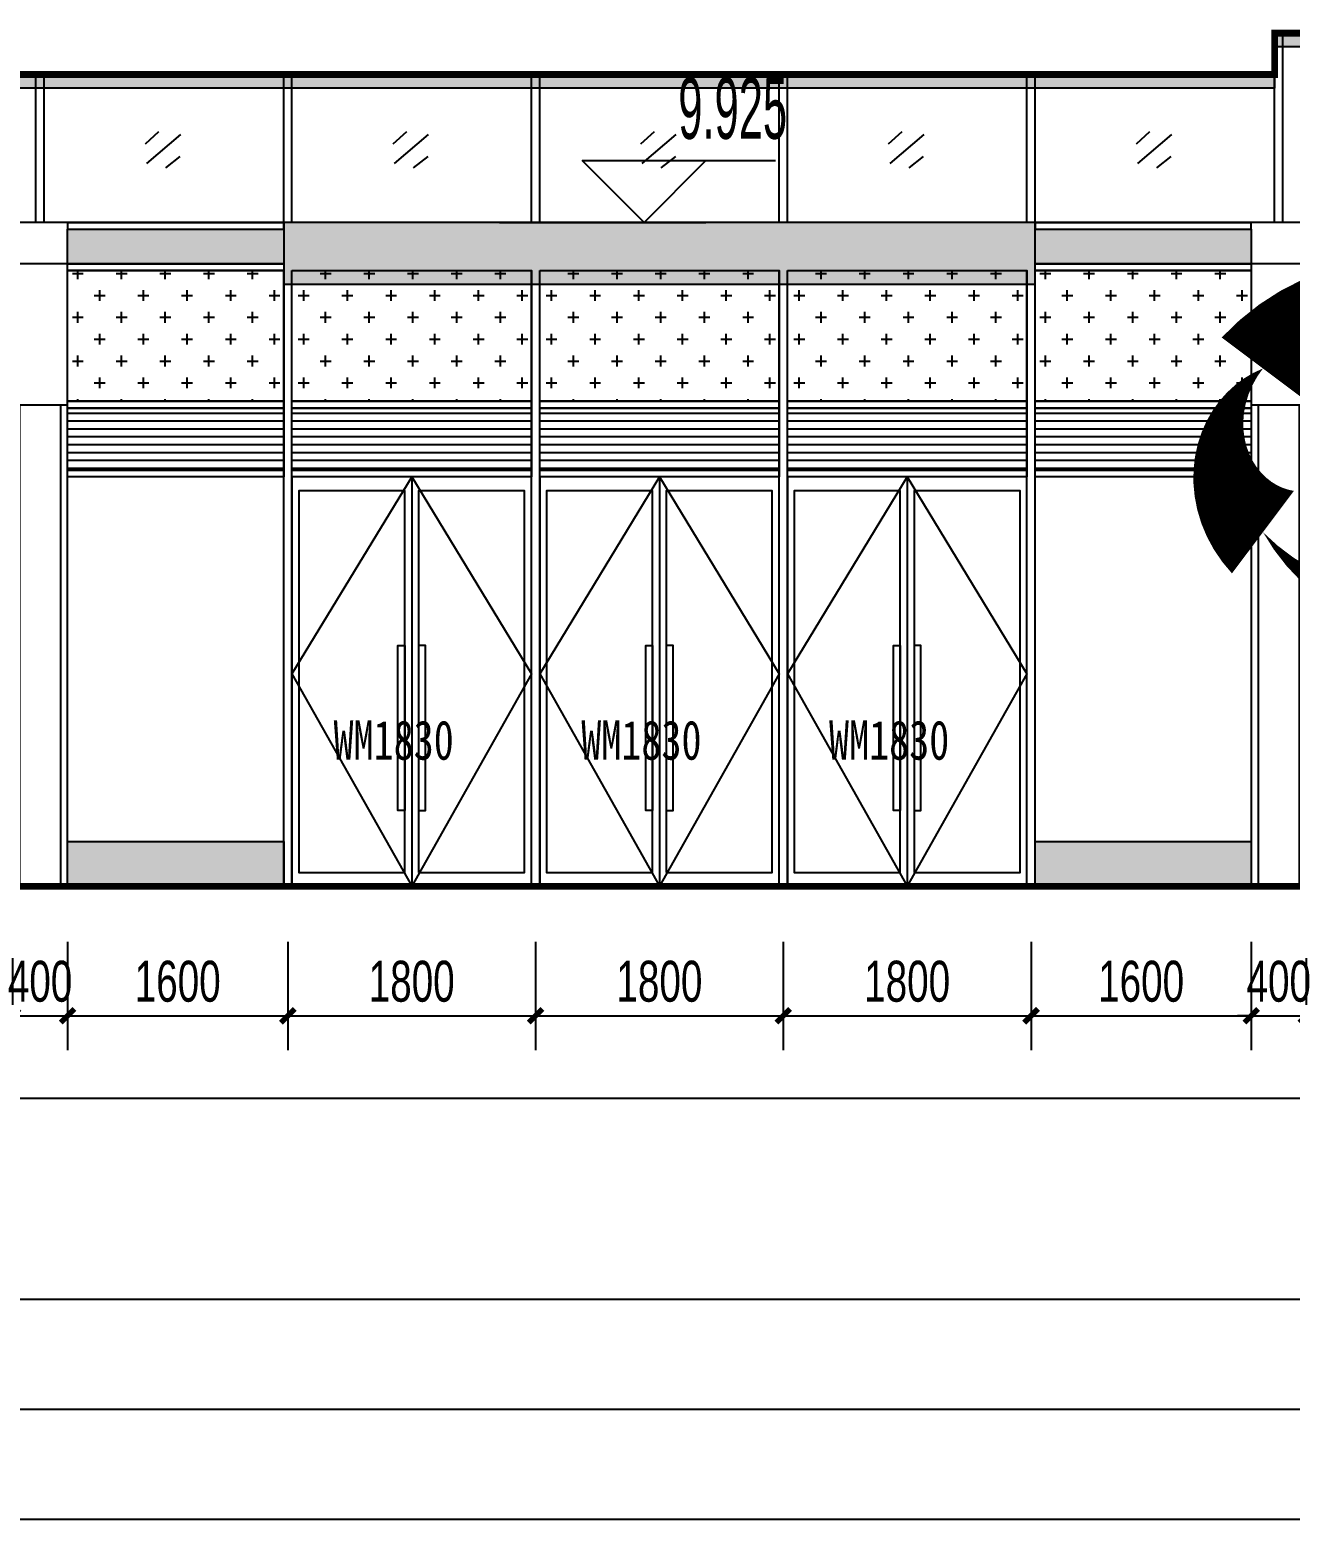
# Model space of a CAD drawing. Extents: x -483182 to 812890, y -390528 to -214858.
# Drawn here: x -247463 to -238305, y -338442 to -327617 of the extents above; entities that cross this region are included whole.
import ezdxf

# ---------------------------------------------------------------- set-up
doc = ezdxf.new("R2010")
doc.units = 0
doc.header["$LTSCALE"] = 1000
doc.header["$MEASUREMENT"] = 0
for name, color, linetype in [('01-标注_尺寸', 124, 'Continuous'), ('01-标注_标高', 200, 'Continuous'), ('02-TEXT_标注', 130, 'Continuous'), ('05-填充_156', 156, 'Continuous'), ('05-填充_168', 168, 'Continuous'), ('05-填充_18', 18, 'Continuous'), ('A-0-图名图例', 2, 'Continuous'), ('A-C_窗', 140, 'Continuous'), ('A-C_门', 150, 'Continuous'), ('A-E_栏杆', 232, 'Continuous'), ('D-铝板', 181, 'Continuous'), ('E-立面轮廓', 241, 'Continuous')]:
    doc.layers.add(name, color=color, linetype=linetype)
doc.layers.add('04-不打印_辅助线', color=165, linetype='Continuous', plot=False)
doc.layers.add('DIM_MODI', color=6, linetype='Continuous', plot=False)
doc.styles.add('_TCH_AXIS', font='STXIHEI_0.TTF', dxfattribs={"width": 0.75})
doc.styles.add('_TCH_DIM', font='ros.shx', dxfattribs={"width": 0.75, "bigfont": 'jd.shx'})
doc.styles.add('_TCH_DIM_T3', font='ros.shx', dxfattribs={"width": 0.705882, "bigfont": 'jd.shx'})
doc.dimstyles.new('_TCH_ARCH&&100', dxfattribs={"dimtxt": 297.5, "dimasz": 100, "dimexe": 250, "dimexo": 300, "dimgap": 100, "dimtad": 1, "dimdec": 0, "dimzin": 0, "dimdsep": 46, "dimtxsty": '_TCH_DIM_T3', "dimblk": 'ARCHTICK', "dimcen": 0.09, "dimclrt": 7, "dimazin": 2, "dimtfac": 1, "dimtdec": 0, "dimtix": 1, "dimtmove": 2, "dimatfit": 3, "dimfxl": 0, "dimtolj": 1, "dimtzin": 0, "dimarcsym": 0})

# ---------------------------------------------------------------- blocks, each defined once
blk = doc.blocks.new('jmhrsdhj')
for p, q in [((-200, 3500), (-200, 0)), ((-150, 3500), (-150, 0)), ((150, 0), (150, 3500)), ((200, 0), (200, 3500))]:
    blk.add_line(p, q)
blk.add_lwpolyline([(-200, 3500), (200, 3500), (200, 4525), (-200, 4525)], close=True)
blk = doc.blocks.new('juytu')
for points in [[(870, 2975), (0, 1545), (870, 0)], [(870, 2975), (870, 0)], [(870, 2975), (1740, 1545), (870, 0)]]:
    blk.add_lwpolyline(points)
for points in [[(0, 0), (1740, 0), (1740, 2975), (0, 2975)], [(820, 100), (820, 2875), (50, 2875), (50, 100)], [(920, 100), (1690, 100), (1690, 2875), (920, 2875)], [(820, 550), (770, 550), (770, 1750), (820, 1750)], [(920, 550), (970, 550), (970, 1750), (920, 1750)]]:
    blk.add_lwpolyline(points, close=True)
at = {"layer": '04-不打印_辅助线', "style": '_TCH_AXIS', "width": 0.75}
blk.add_text('WM1830', height=285.4, dxfattribs=at).set_placement((302, 920))
blk = doc.blocks.new('*U143')
at = {"layer": '05-填充_168'}
h = blk.add_hatch(color=256, dxfattribs=at)
h.dxf.hatch_style = 1
h.paths.add_polyline_path([(0, 300), (1570, 300), (1570, 50), (0, 50)])
for points in [[(0, 350), (1570, 350)], [(0, 300), (1570, 300)], [(0, 50), (1570, 50)], [(0, 0), (1570, 0)]]:
    blk.add_lwpolyline(points)
for points in [[(0, 300), (1570, 300), (1570, 350), (0, 350)], [(0, 300), (1570, 300), (1570, 50), (0, 50)], [(1570, 0), (0, 0), (0, 50), (1570, 50)]]:
    blk.add_lwpolyline(points, close=True)
blk = doc.blocks.new('A$C58EF75E27')
at = {"layer": '05-填充_18'}
h = blk.add_hatch(color=256, dxfattribs=at)
h.dxf.hatch_style = 1
h.paths.add_polyline_path([(0, -100), (5460, -100), (5460, 350), (0, 350)])
blk.add_lwpolyline([(0, -100), (5460, -100), (5460, 350), (0, 350)], close=True)
blk = doc.blocks.new('*U142')
at = {"layer": '05-填充_168'}
h = blk.add_hatch(color=256, dxfattribs=at)
h.dxf.hatch_style = 1
h.paths.add_polyline_path([(0, 300), (1570, 300), (1570, 50), (0, 50)])
for points in [[(0, 350), (1570, 350)], [(0, 300), (1570, 300)], [(0, 50), (1570, 50)], [(0, 0), (1570, 0)]]:
    blk.add_lwpolyline(points)
for points in [[(0, 300), (1570, 300), (1570, 350), (0, 350)], [(0, 300), (1570, 300), (1570, 50), (0, 50)], [(1570, 0), (0, 0), (0, 50), (1570, 50)]]:
    blk.add_lwpolyline(points, close=True)
blk = doc.blocks.new('jtrsytrs')
at = {"layer": 'A-E_栏杆'}
for points in [[(861, -416), (763, -507)], [(1020, -435), (773, -648)], [(1016, -596), (911, -679)]]:
    blk.add_lwpolyline(points, dxfattribs=at)
blk = doc.blocks.new('*U165')
at = {"layer": 'A-C_窗'}
blk.add_blockref('jtrsytrs', (-907, 533), dxfattribs=at)
blk = doc.blocks.new('*U164')
at = {"layer": 'A-E_栏杆'}
for p, q in [((-30, -537.5), (-30, 537.5)), ((30, -537.5), (30, 537.5))]:
    blk.add_line(p, q, dxfattribs=at)
blk = doc.blocks.new('ccc')
at = {"layer": 'A-C_窗'}
for points in [[(45000, 325), (46570, 325), (46570, 0), (45000, 0)], [(52030, 325), (53600, 325), (53600, 0), (52030, 0)]]:
    blk.add_lwpolyline(points, close=True, dxfattribs=at)
blk = doc.blocks.new('kiufyujytd')
at = {"layer": '05-填充_156'}
h = blk.add_hatch(dxfattribs=at)
h.set_pattern_fill('CROSS', color=136, scale=100)
h.set_pattern_definition([(0, (4783, 315929.43), (158.75, 158.75), [79.375, -238.125]), (90, (4822.68, 315889.74), (-158.75, 158.75), [79.375, -238.125])])
h.paths.add_polyline_path([(36200, 4175), (37770, 4175), (37770, 3225), (36200, 3225)])
h = blk.add_hatch(dxfattribs=at)
h.set_pattern_fill('CROSS', color=136, scale=100)
h.set_pattern_definition([(0, (6583, 315929.43), (158.75, 158.75), [79.375, -238.125]), (90, (6622.68, 315889.74), (-158.75, 158.75), [79.375, -238.125])])
h.paths.add_polyline_path([(37830, 4175), (39570, 4175), (39570, 3225), (37830, 3225)])
h = blk.add_hatch(dxfattribs=at)
h.set_pattern_fill('CROSS', color=136, scale=100)
h.set_pattern_definition([(0, (8383, 315929.43), (158.75, 158.75), [79.375, -238.125]), (90, (8422.68, 315889.74), (-158.75, 158.75), [79.375, -238.125])])
h.paths.add_polyline_path([(39630, 4175), (41370, 4175), (41370, 3225), (39630, 3225)])
h = blk.add_hatch(dxfattribs=at)
h.set_pattern_fill('CROSS', color=136, scale=100)
h.set_pattern_definition([(0, (10183, 315929.43), (158.75, 158.75), [79.375, -238.125]), (90, (10222.68, 315889.74), (-158.75, 158.75), [79.375, -238.125])])
h.paths.add_polyline_path([(41430, 4175), (43170, 4175), (43170, 3225), (41430, 3225)])
h = blk.add_hatch(dxfattribs=at)
h.set_pattern_fill('CROSS', color=136, scale=100)
h.set_pattern_definition([(0, (11813, 315929.43), (158.75, 158.75), [79.375, -238.125]), (90, (11852.68, 315889.74), (-158.75, 158.75), [79.375, -238.125])])
h.paths.add_polyline_path([(43230, 4175), (44800, 4175), (44800, 3225), (43230, 3225)])
h = blk.add_hatch(dxfattribs=at)
h.set_pattern_fill('LINE', color=256, scale=60)
h.set_pattern_definition([(0, (37286, 2725), (0, 57.15), [])])
h.paths.add_polyline_path([(36200, 3175), (37770, 3175), (37770, 2725), (36200, 2725)])
h = blk.add_hatch(dxfattribs=at)
h.set_pattern_fill('LINE', color=256, scale=60)
h.set_pattern_definition([(0, (39086, 2725), (0, 57.15), [])])
h.paths.add_polyline_path([(37830, 3175), (39570, 3175), (39570, 2725), (37830, 2725)])
h = blk.add_hatch(dxfattribs=at)
h.set_pattern_fill('LINE', color=256, scale=60)
h.set_pattern_definition([(0, (40886, 2725), (0, 57.15), [])])
h.paths.add_polyline_path([(39630, 3175), (41370, 3175), (41370, 2725), (39630, 2725)])
h = blk.add_hatch(dxfattribs=at)
h.set_pattern_fill('LINE', color=256, scale=60)
h.set_pattern_definition([(0, (42686, 2725), (0, 57.15), [])])
h.paths.add_polyline_path([(41430, 3175), (43170, 3175), (43170, 2725), (41430, 2725)])
h = blk.add_hatch(dxfattribs=at)
h.set_pattern_fill('LINE', color=256, scale=60)
h.set_pattern_definition([(0, (44316, 2725), (0, 57.15), [])])
h.paths.add_polyline_path([(43230, 3175), (44800, 3175), (44800, 2725), (43230, 2725)])
at = {"layer": '05-填充_168'}
h = blk.add_hatch(color=256, dxfattribs=at)
h.dxf.hatch_style = 1
h.paths.add_polyline_path([(57630, -300), (60008, -300), (60008, 25), (57630, 25)])
h.paths.add_polyline_path([(54200, 25), (55770, 25), (55770, -300), (54200, -300)])
h.paths.add_polyline_path([(45200, -300), (53800, -300), (53800, 25), (45200, 25)])
h.paths.add_polyline_path([(43230, -300), (44800, -300), (44800, 25), (43230, 25)])
h.paths.add_polyline_path([(36200, 25), (37770, 25), (37770, -300), (36200, -300)])
h.paths.add_polyline_path([(27200, -300), (35800, -300), (35800, 25), (27200, 25)])
h.paths.add_polyline_path([(23430, -300), (26800, -300), (26800, 25), (23430, 25)])
h.paths.add_polyline_path([(18200, -300), (21570, -300), (21570, 25), (18200, 25)])
h.paths.add_polyline_path([(14430, -300), (17800, -300), (17800, 25), (14430, 25)])
h.paths.add_polyline_path([(9200, -300), (12570, -300), (12570, 25), (9200, 25)])
h.paths.add_polyline_path([(200, -300), (8800, -300), (8800, 25), (200, 25)])
h.paths.add_polyline_path([(-3570, -300), (-200, -300), (-200, 25), (-3570, 25)])
h.paths.add_polyline_path([(-5430, -300), (-8800, -300), (-8800, 25), (-5430, 25)])
for points in [[(36200, 4175), (37770, 4175), (37770, 3225), (36200, 3225)], [(37830, 4175), (39570, 4175), (39570, 3225), (37830, 3225)], [(39630, 4175), (41370, 4175), (41370, 3225), (39630, 3225)], [(41430, 4175), (43170, 4175), (43170, 3225), (41430, 3225)], [(43230, 4175), (44800, 4175), (44800, 3225), (43230, 3225)], [(37770, 3175), (36200, 3175), (36200, 3225), (37770, 3225)], [(36200, 3175), (37770, 3175), (37770, 2725), (36200, 2725)], [(39570, 3175), (37830, 3175), (37830, 3225), (39570, 3225)], [(37830, 3175), (39570, 3175), (39570, 2725), (37830, 2725)], [(41370, 3175), (39630, 3175), (39630, 3225), (41370, 3225)], [(39630, 3175), (41370, 3175), (41370, 2725), (39630, 2725)], [(43170, 3175), (41430, 3175), (41430, 3225), (43170, 3225)], [(41430, 3175), (43170, 3175), (43170, 2725), (41430, 2725)], [(44800, 3175), (43230, 3175), (43230, 3225), (44800, 3225)], [(43230, 3175), (44800, 3175), (44800, 2725), (43230, 2725)], [(37770, 2675), (36200, 2675), (36200, 2725), (37770, 2725)], [(39570, 2675), (37830, 2675), (37830, 2725), (39570, 2725)], [(41370, 2675), (39630, 2675), (39630, 2725), (41370, 2725)], [(43170, 2675), (41430, 2675), (41430, 2725), (43170, 2725)], [(44800, 2675), (43230, 2675), (43230, 2725), (44800, 2725)]]:
    blk.add_lwpolyline(points, close=True)
for points in [[(36200, 3225), (37770, 3225)], [(36200, 3175), (37770, 3175)], [(37830, 3225), (39570, 3225)], [(37830, 3175), (39570, 3175)], [(39630, 3225), (41370, 3225)], [(39630, 3175), (41370, 3175)], [(41430, 3225), (43170, 3225)], [(41430, 3175), (43170, 3175)], [(43230, 3225), (44800, 3225)], [(43230, 3175), (44800, 3175)]]:
    blk.add_lwpolyline(points)
at = {"layer": 'A-C_窗'}
for p, q in [((44970, 5900), (44970, 5600)), ((37770, -300), (37770, 4175)), ((37830, -300), (37830, 4175)), ((39570, -300), (39570, 4175)), ((39630, -300), (39630, 4175)), ((41370, -300), (41370, 4175)), ((41430, -300), (41430, 4175)), ((43170, -300), (43170, 4175)), ((43230, -300), (43230, 4175))]:
    blk.add_line(p, q, dxfattribs=at)
for points in [[(60008, 5900), (44970, 5900)], [(-1120, 5600), (-8800, 5600), (-8800, -300), (44970, -300)], [(44970, 5600), (1120, 5600)]]:
    blk.add_lwpolyline(points, dxfattribs=at)
at = {"layer": 'A-E_栏杆'}
for p, q in [((44970, 4525), (44970, 5900)), ((45030, 4525), (45030, 5900))]:
    blk.add_line(p, q, dxfattribs=at)
blk.add_blockref('ccc', (-8800, -300))
at = {"layer": 'A-C_窗'}
for name, p in [('*U143', (36200, 4175)), ('*U142', (43230, 4175))]:
    blk.add_blockref(name, p, dxfattribs=at)
at = {"layer": 'A-C_门'}
for p in [(37830, -300), (39630, -300), (41430, -300)]:
    blk.add_blockref('juytu', p, dxfattribs=at)
at = {"layer": 'A-E_栏杆', "color": 0, "linetype": 'ByBlock', "lineweight": -2, "transparency": 16777216}
for name, p in [('*U164', (36000, 5062)), ('*U164', (37800, 5062)), ('*U164', (39600, 5062)), ('*U164', (41400, 5062)), ('*U164', (43200, 5062)), ('*U165', (36907, 5067)), ('*U165', (38707, 5067)), ('*U165', (40507, 5067)), ('*U165', (42307, 5067)), ('*U165', (44107, 5067))]:
    blk.add_blockref(name, p, dxfattribs=at)
at = {"layer": 'D-铝板'}
for name, p in [('A$C58EF75E27', (37770, 4175)), ('jmhrsdhj', (36000, -300)), ('jmhrsdhj', (45000, -300))]:
    blk.add_blockref(name, p, dxfattribs=at)
blk = doc.blocks.new('_ArchTick')
at = {"color": 0, "linetype": 'ByBlock', "const_width": 0.4}
blk.add_lwpolyline([(-0.5, -0.5), (0.5, 0.5)], dxfattribs=at)
blk = doc.blocks.new('*D1452')
at = {"layer": '01-标注_尺寸', "color": 0, "lineweight": -2, "transparency": 16777216}
for p, q in [((-247588, -334246), (-247588, -335033)), ((-247188, -334246), (-247188, -335033)), ((-247588, -334783), (-247688, -334783)), ((-247588, -334783), (-247188, -334783)), ((-247188, -334783), (-247088, -334783))]:
    blk.add_line(p, q, dxfattribs=at)
at = {"layer": 'Defpoints', "color": 0, "transparency": 16777216}
for p in [(-247588, -333946), (-247188, -333946), (-247188, -334783)]:
    blk.add_point(p, dxfattribs=at)
at = {"layer": '01-标注_尺寸', "color": 0, "lineweight": -2, "transparency": 16777216, "xscale": 100, "yscale": 100, "zscale": 100}
blk.add_blockref('_ArchTick', (-247588, -334783), dxfattribs=at)
at = {"layer": '01-标注_尺寸', "color": 0, "lineweight": -2, "transparency": 16777216, "xscale": 100, "yscale": 100, "zscale": 100, "rotation": 180}
blk.add_blockref('_ArchTick', (-247188, -334783), dxfattribs=at)
at = {"layer": '01-标注_尺寸', "color": 7, "transparency": 16777216, "insert": (-247388, -334534), "char_height": 297.5, "attachment_point": 5, "style": '_TCH_DIM_T3'}
blk.add_mtext('\\A1;400', dxfattribs=at)
blk = doc.blocks.new('*D1453')
at = {"layer": '01-标注_尺寸', "color": 0, "lineweight": -2, "transparency": 16777216}
for p, q in [((-247188, -334246), (-247188, -335033)), ((-245588, -334246), (-245588, -335033)), ((-247188, -334783), (-245588, -334783))]:
    blk.add_line(p, q, dxfattribs=at)
at = {"layer": 'Defpoints', "color": 0, "transparency": 16777216}
for p in [(-247188, -333946), (-245588, -333946), (-245588, -334783)]:
    blk.add_point(p, dxfattribs=at)
at = {"layer": '01-标注_尺寸', "color": 0, "lineweight": -2, "transparency": 16777216, "xscale": 100, "yscale": 100, "zscale": 100, "rotation": 180}
blk.add_blockref('_ArchTick', (-247188, -334783), dxfattribs=at)
at = {"layer": '01-标注_尺寸', "color": 0, "lineweight": -2, "transparency": 16777216, "xscale": 100, "yscale": 100, "zscale": 100}
blk.add_blockref('_ArchTick', (-245588, -334783), dxfattribs=at)
at = {"layer": '01-标注_尺寸', "color": 7, "transparency": 16777216, "insert": (-246388, -334534), "char_height": 297.5, "attachment_point": 5, "style": '_TCH_DIM_T3'}
blk.add_mtext('\\A1;1600', dxfattribs=at)
blk = doc.blocks.new('*D1454')
at = {"layer": '01-标注_尺寸', "color": 0, "lineweight": -2, "transparency": 16777216}
for p, q in [((-245588, -334246), (-245588, -335033)), ((-243788, -334246), (-243788, -335033)), ((-245588, -334783), (-243788, -334783))]:
    blk.add_line(p, q, dxfattribs=at)
at = {"layer": 'Defpoints', "color": 0, "transparency": 16777216}
for p in [(-245588, -333946), (-243788, -333946), (-243788, -334783)]:
    blk.add_point(p, dxfattribs=at)
at = {"layer": '01-标注_尺寸', "color": 0, "lineweight": -2, "transparency": 16777216, "xscale": 100, "yscale": 100, "zscale": 100, "rotation": 180}
blk.add_blockref('_ArchTick', (-245588, -334783), dxfattribs=at)
at = {"layer": '01-标注_尺寸', "color": 0, "lineweight": -2, "transparency": 16777216, "xscale": 100, "yscale": 100, "zscale": 100}
blk.add_blockref('_ArchTick', (-243788, -334783), dxfattribs=at)
at = {"layer": '01-标注_尺寸', "color": 7, "transparency": 16777216, "insert": (-244688, -334534), "char_height": 297.5, "attachment_point": 5, "style": '_TCH_DIM_T3'}
blk.add_mtext('\\A1;1800', dxfattribs=at)
blk = doc.blocks.new('*D1455')
at = {"layer": '01-标注_尺寸', "color": 0, "lineweight": -2, "transparency": 16777216}
for p, q in [((-243788, -334246), (-243788, -335033)), ((-241988, -334246), (-241988, -335033)), ((-243788, -334783), (-241988, -334783))]:
    blk.add_line(p, q, dxfattribs=at)
at = {"layer": 'Defpoints', "color": 0, "transparency": 16777216}
for p in [(-243788, -333946), (-241988, -333946), (-241988, -334783)]:
    blk.add_point(p, dxfattribs=at)
at = {"layer": '01-标注_尺寸', "color": 0, "lineweight": -2, "transparency": 16777216, "xscale": 100, "yscale": 100, "zscale": 100, "rotation": 180}
blk.add_blockref('_ArchTick', (-243788, -334783), dxfattribs=at)
at = {"layer": '01-标注_尺寸', "color": 0, "lineweight": -2, "transparency": 16777216, "xscale": 100, "yscale": 100, "zscale": 100}
blk.add_blockref('_ArchTick', (-241988, -334783), dxfattribs=at)
at = {"layer": '01-标注_尺寸', "color": 7, "transparency": 16777216, "insert": (-242888, -334534), "char_height": 297.5, "attachment_point": 5, "style": '_TCH_DIM_T3'}
blk.add_mtext('\\A1;1800', dxfattribs=at)
blk = doc.blocks.new('*D1456')
at = {"layer": '01-标注_尺寸', "color": 0, "lineweight": -2, "transparency": 16777216}
for p, q in [((-241988, -334246), (-241988, -335033)), ((-240188, -334246), (-240188, -335033)), ((-241988, -334783), (-240188, -334783))]:
    blk.add_line(p, q, dxfattribs=at)
at = {"layer": 'Defpoints', "color": 0, "transparency": 16777216}
for p in [(-241988, -333946), (-240188, -333946), (-240188, -334783)]:
    blk.add_point(p, dxfattribs=at)
at = {"layer": '01-标注_尺寸', "color": 0, "lineweight": -2, "transparency": 16777216, "xscale": 100, "yscale": 100, "zscale": 100, "rotation": 180}
blk.add_blockref('_ArchTick', (-241988, -334783), dxfattribs=at)
at = {"layer": '01-标注_尺寸', "color": 0, "lineweight": -2, "transparency": 16777216, "xscale": 100, "yscale": 100, "zscale": 100}
blk.add_blockref('_ArchTick', (-240188, -334783), dxfattribs=at)
at = {"layer": '01-标注_尺寸', "color": 7, "transparency": 16777216, "insert": (-241088, -334534), "char_height": 297.5, "attachment_point": 5, "style": '_TCH_DIM_T3'}
blk.add_mtext('\\A1;1800', dxfattribs=at)
blk = doc.blocks.new('*D1457')
at = {"layer": '01-标注_尺寸', "color": 0, "lineweight": -2, "transparency": 16777216}
for p, q in [((-240188, -334246), (-240188, -335033)), ((-238588, -334246), (-238588, -335033)), ((-240188, -334783), (-238588, -334783))]:
    blk.add_line(p, q, dxfattribs=at)
at = {"layer": 'Defpoints', "color": 0, "transparency": 16777216}
for p in [(-240188, -333946), (-238588, -333946), (-238588, -334783)]:
    blk.add_point(p, dxfattribs=at)
at = {"layer": '01-标注_尺寸', "color": 0, "lineweight": -2, "transparency": 16777216, "xscale": 100, "yscale": 100, "zscale": 100, "rotation": 180}
blk.add_blockref('_ArchTick', (-240188, -334783), dxfattribs=at)
at = {"layer": '01-标注_尺寸', "color": 0, "lineweight": -2, "transparency": 16777216, "xscale": 100, "yscale": 100, "zscale": 100}
blk.add_blockref('_ArchTick', (-238588, -334783), dxfattribs=at)
at = {"layer": '01-标注_尺寸', "color": 7, "transparency": 16777216, "insert": (-239388, -334534), "char_height": 297.5, "attachment_point": 5, "style": '_TCH_DIM_T3'}
blk.add_mtext('\\A1;1600', dxfattribs=at)
blk = doc.blocks.new('*D1458')
at = {"layer": '01-标注_尺寸', "color": 0, "lineweight": -2, "transparency": 16777216}
for p, q in [((-238588, -334246), (-238588, -335033)), ((-238188, -334246), (-238188, -335033)), ((-238588, -334783), (-238688, -334783)), ((-238588, -334783), (-238188, -334783)), ((-238188, -334783), (-238088, -334783))]:
    blk.add_line(p, q, dxfattribs=at)
at = {"layer": 'Defpoints', "color": 0, "transparency": 16777216}
for p in [(-238588, -333946), (-238188, -333946), (-238188, -334783)]:
    blk.add_point(p, dxfattribs=at)
at = {"layer": '01-标注_尺寸', "color": 0, "lineweight": -2, "transparency": 16777216, "xscale": 100, "yscale": 100, "zscale": 100}
blk.add_blockref('_ArchTick', (-238588, -334783), dxfattribs=at)
at = {"layer": '01-标注_尺寸', "color": 0, "lineweight": -2, "transparency": 16777216, "xscale": 100, "yscale": 100, "zscale": 100, "rotation": 180}
blk.add_blockref('_ArchTick', (-238188, -334783), dxfattribs=at)
at = {"layer": '01-标注_尺寸', "color": 7, "transparency": 16777216, "insert": (-238388, -334534), "char_height": 297.5, "attachment_point": 5, "style": '_TCH_DIM_T3'}
blk.add_mtext('\\A1;400', dxfattribs=at)
blk = doc.blocks.new('*D1469')
at = {"layer": '01-标注_尺寸', "color": 0, "lineweight": -2, "transparency": 16777216}
for p, q in [((-307619, -334846), (-307619, -335633)), ((-223380, -334846), (-223380, -335633)), ((-307619, -335383), (-223380, -335383))]:
    blk.add_line(p, q, dxfattribs=at)
at = {"layer": 'Defpoints', "color": 0, "transparency": 16777216}
for p in [(-307619, -334546), (-223380, -334546), (-223380, -335383)]:
    blk.add_point(p, dxfattribs=at)
at = {"layer": '01-标注_尺寸', "color": 0, "lineweight": -2, "transparency": 16777216, "xscale": 100, "yscale": 100, "zscale": 100, "rotation": 180}
blk.add_blockref('_ArchTick', (-307619, -335383), dxfattribs=at)
at = {"layer": '01-标注_尺寸', "color": 0, "lineweight": -2, "transparency": 16777216, "xscale": 100, "yscale": 100, "zscale": 100}
blk.add_blockref('_ArchTick', (-223380, -335383), dxfattribs=at)
at = {"layer": '01-标注_尺寸', "color": 7, "transparency": 16777216, "insert": (-265500, -335134), "char_height": 297.5, "attachment_point": 5, "style": '_TCH_DIM_T3'}
blk.add_mtext('\\A1;84239', dxfattribs=at)

msp = doc.modelspace()

# ---------------------------------------------------------------- hatches: boundary and pattern name
at = {"layer": '05-填充_18'}
h = msp.add_hatch(color=256, dxfattribs=at)
h.dxf.hatch_style = 1
h.paths.add_polyline_path([(-238417.8, -327641.9), (-223380, -327641.9), (-223380, -327741.9), (-238417.8, -327741.9)])
h = msp.add_hatch(color=256, dxfattribs=at)
h.dxf.hatch_style = 1
h.paths.add_polyline_path([(-283387.8, -327941.9), (-238417.8, -327941.9), (-238417.8, -328041.9), (-283387.8, -328041.9)])

# ---------------------------------------------------------------- linework, layer by layer
at = {"layer": '01-标注_标高'}
for p, q in [((-242999.8, -329016.9), (-243449.8, -328566.9)), ((-243449.8, -328566.9), (-242044.3, -328566.9)), ((-242999.8, -329016.9), (-242549.8, -328566.9)), ((-244049.8, -329016.9), (-242549.8, -329016.9))]:
    msp.add_line(p, q, dxfattribs=at)
at = {"layer": 'A-0-图名图例'}
for p, q in [((-312480, -336841.9), (-217380, -336841.9)), ((-312480, -337641.9), (-217380, -337641.9)), ((-312480, -338441.9), (-217380, -338441.9))]:
    msp.add_line(p, q, dxfattribs=at)
at = {"layer": 'A-C_窗'}
msp.add_line((-307618.8, -333841.9), (-223380, -333841.9), dxfattribs=at)
msp.add_lwpolyline([(-223380, -329016.9), (-283587.8, -329016.9)], dxfattribs=at)
at = {"layer": 'A-E_栏杆'}
for points in [[(-238417.8, -327641.9), (-223380, -327641.9), (-223380, -327741.9), (-238417.8, -327741.9)], [(-283387.8, -327941.9), (-238417.8, -327941.9), (-238417.8, -328041.9), (-283387.8, -328041.9)]]:
    msp.add_lwpolyline(points, close=True, dxfattribs=at)
at = {"layer": 'DIM_MODI'}
msp.add_lwpolyline([(-238503, -331268, 0, 750, 0.5), (-236105.4, -331268, 0, 750, 0.5), (-236105.4, -330078.5, 0, 750, 0.5), (-238503, -330078.5, 0, 750, 0.5)], format="xyseb", close=True, dxfattribs=at)
at = {"layer": 'E-立面轮廓', "const_width": 50}
for points in [[(-283387.8, -327941.9), (-238417.8, -327941.9), (-238417.8, -327641.9), (-223380, -327641.9), (-223380, -333841.9)], [(-222780, -333841.9), (-308218.8, -333841.9)]]:
    msp.add_lwpolyline(points, dxfattribs=at)

# ---------------------------------------------------------------- block references
at = {"layer": 'A-C_窗'}
msp.add_blockref('kiufyujytd', (-283387.8, -333541.9), dxfattribs=at)

# ---------------------------------------------------------------- texts
at = {"layer": '02-TEXT_标注', "style": '_TCH_DIM', "width": 0.529412}
msp.add_text('9.925', height=446.25, dxfattribs=at).set_placement((-242750.8, -328409.4))

# ---------------------------------------------------------------- dimensions: what is measured, and where the dimension line sits
at = {"layer": '01-标注_尺寸'}
for p1, p2, picture, middle in [((-247587.8, -333945.9), (-247187.8, -333945.9), '*D1452', (-247387.8, -334534.3)), ((-247187.8, -333945.9), (-245587.8, -333945.9), '*D1453', (-246387.8, -334534.3)), ((-245587.8, -333945.9), (-243787.8, -333945.9), '*D1454', (-244687.8, -334534.3)), ((-243787.8, -333945.9), (-241987.8, -333945.9), '*D1455', (-242887.8, -334534.3)), ((-241987.8, -333945.9), (-240187.8, -333945.9), '*D1456', (-241087.8, -334534.3)), ((-240187.8, -333945.9), (-238587.8, -333945.9), '*D1457', (-239387.8, -334534.3)), ((-238587.8, -333945.9), (-238187.8, -333945.9), '*D1458', (-238387.8, -334534.3)), ((-307619, -334545.9), (-223380, -334545.9), '*D1469', (-265499.5, -335134.3))]:
    dim = msp.add_aligned_dim(p1=p1, p2=p2, distance=-837.1, dimstyle='_TCH_ARCH&&100', dxfattribs=at)
    dim.commit()
    dim.dimension.update_dxf_attribs({"geometry": picture, "text_midpoint": middle})

doc.saveas('drawing.dxf')
